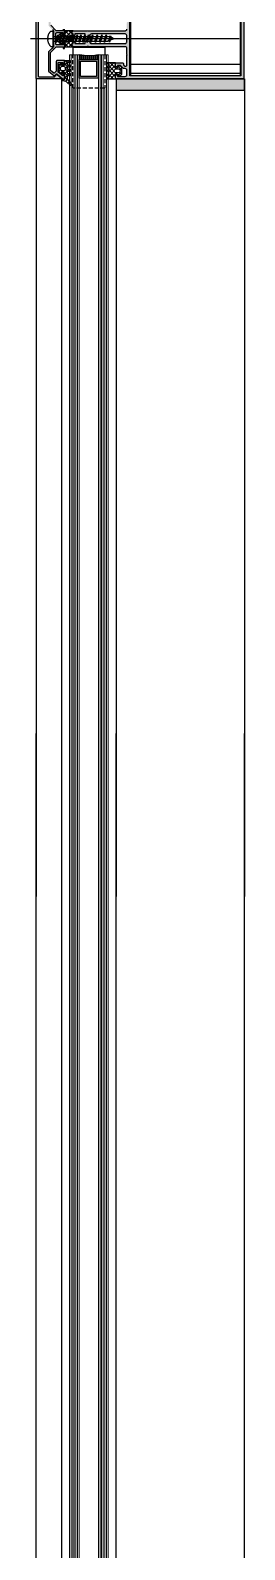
# Model space of a CAD drawing. Header units: millimetres. Extents: x 809 to 8159, y 33 to 4533.
# Drawn here: x 2919.5 to 2932.8, y 3187.3 to 3281.9 of the extents above; entities that cross this region are included whole.
import ezdxf

# ---------------------------------------------------------------- set-up
doc = ezdxf.new("R2010")
doc.units = ezdxf.units.MM
doc.linetypes.add('DASHDOT', pattern=[25.4, 12.7, -6.35, 0, -6.35])
doc.linetypes.add('HIDDEN', pattern=[0.375, 0.25, -0.125])
for name, color, linetype in [('1', 3, 'Continuous'), ('11', 11, 'Continuous'), ('3', 11, 'Continuous'), ('5', 11, 'Continuous'), ('EKSEN', 11, 'Continuous'), ('FITILLER', 240, 'Continuous'), ('GORUNUS-TARAMA', 11, 'Continuous')]:
    doc.layers.add(name, color=color, linetype=linetype)
doc.layers.add('cam', color=5, linetype='Continuous', lineweight=0)

# ---------------------------------------------------------------- blocks, each defined once
blk = doc.blocks.new('ajsdfxcvzx')
h = blk.add_hatch(color=256)
edge = h.paths.add_edge_path()
edge.add_arc((34875.984, -5307.602), 0.05, 90, 180)
edge.add_line((34875.934, -5307.602), (34875.934, -5312.242))
edge.add_arc((34875.984, -5312.242), 0.05, 180, 270)
edge.add_line((34875.984, -5312.292), (34876.937, -5312.292))
edge.add_line((34876.937, -5312.292), (34877.048, -5312.16))
edge.add_arc((34877.087, -5312.192), 0.05, 50, 140, ccw=False)
edge.add_line((34877.119, -5312.154), (34877.397, -5312.387))
edge.add_arc((34877.384, -5312.402), 0.02, -90, 50, ccw=False)
edge.add_line((34877.384, -5312.422), (34875.854, -5312.422))
edge.add_arc((34875.854, -5312.372), 0.05, 180, 270, ccw=False)
edge.add_line((34875.804, -5312.372), (34875.804, -5307.472))
edge.add_arc((34875.854, -5307.472), 0.05, 90, 180, ccw=False)
edge.add_line((34875.854, -5307.422), (34877.384, -5307.422))
edge.add_arc((34877.384, -5307.442), 0.02, -50, 90, ccw=False)
edge.add_line((34877.397, -5307.457), (34877.119, -5307.691))
edge.add_arc((34877.087, -5307.652), 0.05, 220, 310, ccw=False)
edge.add_line((34877.048, -5307.684), (34876.937, -5307.552))
edge.add_line((34876.937, -5307.552), (34875.984, -5307.552))
h = blk.add_hatch(color=256)
edge = h.paths.add_edge_path()
edge.add_line((34877.177, -5308.444), (34877.177, -5307.845))
edge.add_line((34877.177, -5307.845), (34877.457, -5307.61))
edge.add_line((34877.457, -5307.61), (34877.457, -5307.814))
edge.add_line((34877.457, -5307.814), (34877.527, -5307.814))
edge.add_arc((34877.527, -5307.764), 0.05, 270, 360)
edge.add_line((34877.577, -5307.764), (34877.577, -5307.427))
edge.add_line((34877.577, -5307.427), (34877.472, -5307.427))
edge.add_line((34877.472, -5307.427), (34877.116, -5307.726))
edge.add_arc((34877.084, -5307.687), 0.05, 220, 310, ccw=False)
edge.add_line((34877.045, -5307.72), (34876.97, -5307.63))
edge.add_arc((34876.932, -5307.662), 0.05, 40, 130)
edge.add_line((34876.9, -5307.624), (34876.595, -5307.88))
edge.add_arc((34876.627, -5307.918), 0.05, 130, 180)
edge.add_line((34876.577, -5307.918), (34876.577, -5309.098))
edge.add_arc((34876.627, -5309.098), 0.05, 180, 225)
edge.add_line((34876.592, -5309.133), (34876.769, -5309.31))
edge.add_line((34876.769, -5309.31), (34876.811, -5309.31))
edge.add_line((34876.811, -5309.31), (34876.811, -5309.353))
edge.add_line((34876.811, -5309.353), (34876.866, -5309.407))
edge.add_arc((34876.831, -5309.443), 0.05, 0, 45, ccw=False)
edge.add_line((34876.881, -5309.443), (34876.881, -5310.401))
edge.add_arc((34876.831, -5310.401), 0.05, -45, 0, ccw=False)
edge.add_line((34876.866, -5310.437), (34876.811, -5310.492))
edge.add_line((34876.811, -5310.492), (34876.811, -5310.534))
edge.add_line((34876.811, -5310.534), (34876.769, -5310.534))
edge.add_line((34876.769, -5310.534), (34876.592, -5310.711))
edge.add_arc((34876.627, -5310.747), 0.05, 135, 180)
edge.add_line((34876.577, -5310.747), (34876.577, -5311.926))
edge.add_arc((34876.627, -5311.926), 0.05, 180, 230)
edge.add_line((34876.595, -5311.965), (34876.9, -5312.22))
edge.add_arc((34876.932, -5312.182), 0.05, 230, 320)
edge.add_line((34876.97, -5312.214), (34877.045, -5312.125))
edge.add_arc((34877.084, -5312.157), 0.05, 50, 140, ccw=False)
edge.add_line((34877.116, -5312.118), (34877.472, -5312.417))
edge.add_line((34877.472, -5312.417), (34877.577, -5312.417))
edge.add_line((34877.577, -5312.417), (34877.577, -5312.08))
edge.add_arc((34877.527, -5312.08), 0.05, 360, 450)
edge.add_line((34877.527, -5312.03), (34877.457, -5312.03))
edge.add_line((34877.457, -5312.03), (34877.457, -5312.235))
edge.add_line((34877.457, -5312.235), (34877.177, -5312))
edge.add_line((34877.177, -5312), (34877.177, -5311.4))
edge.add_line((34877.177, -5311.4), (34877.457, -5311.4))
edge.add_line((34877.457, -5311.4), (34877.457, -5311.53))
edge.add_line((34877.457, -5311.53), (34877.527, -5311.53))
edge.add_arc((34877.527, -5311.48), 0.05, 270, 360)
edge.add_line((34877.577, -5311.48), (34877.577, -5311.28))
edge.add_line((34877.577, -5311.28), (34877.107, -5311.28))
edge.add_arc((34877.107, -5311.33), 0.05, 90, 180)
edge.add_line((34877.057, -5311.33), (34877.057, -5311.906))
edge.add_arc((34877.007, -5311.906), 0.05, 320, 360, ccw=False)
edge.add_line((34877.045, -5311.938), (34876.955, -5312.045))
edge.add_arc((34876.917, -5312.013), 0.05, 230, 320, ccw=False)
edge.add_line((34876.885, -5312.051), (34876.715, -5311.909))
edge.add_arc((34876.747, -5311.87), 0.05, 180, 230, ccw=False)
edge.add_line((34876.697, -5311.87), (34876.697, -5310.796))
edge.add_arc((34876.747, -5310.796), 0.05, 135, 180, ccw=False)
edge.add_line((34876.712, -5310.761), (34877.036, -5310.437))
edge.add_arc((34877.071, -5310.472), 0.05, 90, 135, ccw=False)
edge.add_line((34877.071, -5310.422), (34877.477, -5310.422))
edge.add_line((34877.477, -5310.422), (34877.477, -5310.522))
edge.add_line((34877.477, -5310.522), (34877.577, -5310.522))
edge.add_line((34877.577, -5310.522), (34877.577, -5310.222))
edge.add_arc((34877.527, -5310.222), 0.05, 360, 450)
edge.add_line((34877.527, -5310.172), (34877.457, -5310.172))
edge.add_line((34877.457, -5310.172), (34877.457, -5310.302))
edge.add_line((34877.457, -5310.302), (34877.081, -5310.302))
edge.add_arc((34877.081, -5310.252), 0.05, 180, 270, ccw=False)
edge.add_line((34877.031, -5310.252), (34877.031, -5309.592))
edge.add_arc((34877.081, -5309.592), 0.05, 90, 180, ccw=False)
edge.add_line((34877.081, -5309.542), (34877.457, -5309.542))
edge.add_line((34877.457, -5309.542), (34877.457, -5309.672))
edge.add_line((34877.457, -5309.672), (34877.527, -5309.672))
edge.add_arc((34877.527, -5309.622), 0.05, 270, 360)
edge.add_line((34877.577, -5309.622), (34877.577, -5309.322))
edge.add_line((34877.577, -5309.322), (34877.477, -5309.322))
edge.add_line((34877.477, -5309.322), (34877.477, -5309.422))
edge.add_line((34877.477, -5309.422), (34877.071, -5309.422))
edge.add_arc((34877.071, -5309.372), 0.05, 225, 270, ccw=False)
edge.add_line((34877.036, -5309.407), (34876.712, -5309.083))
edge.add_arc((34876.747, -5309.048), 0.05, 180, 225, ccw=False)
edge.add_line((34876.697, -5309.048), (34876.697, -5307.974))
edge.add_arc((34876.747, -5307.974), 0.05, 130, 180, ccw=False)
edge.add_line((34876.715, -5307.936), (34876.885, -5307.793))
edge.add_arc((34876.917, -5307.831), 0.05, 40, 130, ccw=False)
edge.add_line((34876.955, -5307.799), (34877.045, -5307.906))
edge.add_arc((34877.007, -5307.939), 0.05, 0, 40, ccw=False)
edge.add_line((34877.057, -5307.939), (34877.057, -5308.514))
edge.add_arc((34877.107, -5308.514), 0.05, 180, 270)
edge.add_line((34877.107, -5308.564), (34877.577, -5308.564))
edge.add_line((34877.577, -5308.564), (34877.577, -5308.364))
edge.add_arc((34877.527, -5308.364), 0.05, 360, 450)
edge.add_line((34877.527, -5308.314), (34877.457, -5308.314))
edge.add_line((34877.457, -5308.314), (34877.457, -5308.444))
edge.add_line((34877.457, -5308.444), (34877.177, -5308.444))
h = blk.add_hatch(color=256)
edge = h.paths.add_edge_path()
edge.add_line((34880.797, -5312.172), (34880.867, -5312.172))
edge.add_line((34880.867, -5312.172), (34880.867, -5312.262))
edge.add_line((34880.867, -5312.262), (34881.347, -5312.262))
edge.add_arc((34881.347, -5312.162), 0.1, -90, 0)
edge.add_line((34881.447, -5312.162), (34881.447, -5311.882))
edge.add_arc((34881.347, -5311.882), 0.1, 0, 90)
edge.add_line((34881.347, -5311.782), (34881.268, -5311.782))
edge.add_arc((34881.268, -5311.732), 0.05, 225, 270, ccw=False)
edge.add_line((34881.232, -5311.767), (34881.062, -5311.597))
edge.add_arc((34881.026, -5311.632), 0.05, 45, 90)
edge.add_line((34881.026, -5311.582), (34880.867, -5311.582))
edge.add_line((34880.867, -5311.582), (34880.867, -5311.672))
edge.add_line((34880.867, -5311.672), (34880.797, -5311.672))
edge.add_arc((34880.797, -5311.622), 0.05, -180, -90, ccw=False)
edge.add_line((34880.747, -5311.622), (34880.747, -5311.422))
edge.add_line((34880.747, -5311.422), (34881.187, -5311.422))
edge.add_arc((34881.187, -5311.472), 0.05, 0, 90, ccw=False)
edge.add_line((34881.237, -5311.472), (34881.237, -5311.539))
edge.add_arc((34881.287, -5311.539), 0.05, 180, 225)
edge.add_line((34881.252, -5311.575), (34881.285, -5311.607))
edge.add_arc((34881.32, -5311.572), 0.05, 225, 270)
edge.add_line((34881.32, -5311.622), (34881.397, -5311.622))
edge.add_arc((34881.397, -5311.572), 0.05, -90, 0)
edge.add_line((34881.447, -5311.572), (34881.447, -5311.322))
edge.add_line((34881.447, -5311.322), (34881.447, -5310.952))
edge.add_line((34881.447, -5310.952), (34881.477, -5310.922))
edge.add_line((34881.477, -5310.922), (34881.447, -5310.892))
edge.add_line((34881.447, -5310.892), (34881.447, -5310.522))
edge.add_arc((34881.356, -5310.514), 0.0919, -5.07053, 90.95505)
edge.add_line((34881.354, -5310.422), (34879.077, -5310.422))
edge.add_arc((34879.057, -5310.422), 0.02, 0, 180)
edge.add_line((34879.037, -5310.422), (34879.017, -5310.422))
edge.add_arc((34878.997, -5310.422), 0.02, 0, 180)
edge.add_line((34878.977, -5310.422), (34878.047, -5310.422))
edge.add_line((34878.047, -5310.422), (34878.047, -5310.282))
edge.add_arc((34878.107, -5310.282), 0.06, 90, 180, ccw=False)
edge.add_line((34878.107, -5310.222), (34878.107, -5310.152))
edge.add_arc((34878.137, -5310.152), 0.03, 90, 180, ccw=False)
edge.add_line((34878.137, -5310.122), (34878.177, -5310.122))
edge.add_arc((34878.177, -5310.152), 0.03, 0, 90, ccw=False)
edge.add_line((34878.207, -5310.152), (34878.207, -5310.222))
edge.add_line((34878.207, -5310.222), (34878.847, -5310.222))
edge.add_line((34878.847, -5310.222), (34878.847, -5309.972))
edge.add_line((34878.847, -5309.972), (34878.897, -5309.922))
edge.add_line((34878.897, -5309.922), (34878.847, -5309.872))
edge.add_line((34878.847, -5309.872), (34878.847, -5309.622))
edge.add_line((34878.847, -5309.622), (34878.207, -5309.622))
edge.add_line((34878.207, -5309.622), (34878.207, -5309.692))
edge.add_arc((34878.177, -5309.692), 0.03, -90, 0, ccw=False)
edge.add_line((34878.177, -5309.722), (34878.137, -5309.722))
edge.add_arc((34878.137, -5309.692), 0.03, -180, -90, ccw=False)
edge.add_line((34878.107, -5309.692), (34878.107, -5309.622))
edge.add_arc((34878.107, -5309.562), 0.06, 180, 270, ccw=False)
edge.add_line((34878.047, -5309.562), (34878.047, -5309.422))
edge.add_line((34878.047, -5309.422), (34878.977, -5309.422))
edge.add_arc((34878.997, -5309.422), 0.02, 180, 360)
edge.add_line((34879.017, -5309.422), (34879.037, -5309.422))
edge.add_arc((34879.057, -5309.422), 0.02, 180, 360)
edge.add_line((34879.077, -5309.422), (34881.354, -5309.422))
edge.add_arc((34881.356, -5309.33), 0.0919, 269.04495, 365.07053)
edge.add_line((34881.447, -5309.322), (34881.447, -5308.952))
edge.add_line((34881.447, -5308.952), (34881.477, -5308.922))
edge.add_line((34881.477, -5308.922), (34881.447, -5308.892))
edge.add_line((34881.447, -5308.892), (34881.447, -5308.522))
edge.add_line((34881.447, -5308.522), (34881.447, -5308.272))
edge.add_arc((34881.397, -5308.272), 0.05, 0, 90)
edge.add_line((34881.397, -5308.222), (34881.32, -5308.222))
edge.add_arc((34881.32, -5308.272), 0.05, 90, 135)
edge.add_line((34881.285, -5308.237), (34881.252, -5308.27))
edge.add_arc((34881.287, -5308.305), 0.05, 135, 180)
edge.add_line((34881.237, -5308.305), (34881.237, -5308.372))
edge.add_arc((34881.187, -5308.372), 0.05, -90, 0, ccw=False)
edge.add_line((34881.187, -5308.422), (34880.747, -5308.422))
edge.add_line((34880.747, -5308.422), (34880.747, -5308.222))
edge.add_arc((34880.797, -5308.222), 0.05, 90, 180, ccw=False)
edge.add_line((34880.797, -5308.172), (34880.867, -5308.172))
edge.add_line((34880.867, -5308.172), (34880.867, -5308.262))
edge.add_line((34880.867, -5308.262), (34881.026, -5308.262))
edge.add_arc((34881.026, -5308.212), 0.05, 270, 315)
edge.add_line((34881.062, -5308.247), (34881.232, -5308.077))
edge.add_arc((34881.268, -5308.112), 0.05, 90, 135, ccw=False)
edge.add_line((34881.268, -5308.062), (34881.347, -5308.062))
edge.add_arc((34881.347, -5307.962), 0.1, -90, 0)
edge.add_line((34881.447, -5307.962), (34881.447, -5307.682))
edge.add_arc((34881.347, -5307.682), 0.1, 0, 90)
edge.add_line((34881.347, -5307.582), (34880.867, -5307.582))
edge.add_line((34880.867, -5307.582), (34880.867, -5307.672))
edge.add_line((34880.867, -5307.672), (34880.797, -5307.672))
edge.add_arc((34880.797, -5307.622), 0.05, -180, -90, ccw=False)
edge.add_line((34880.747, -5307.622), (34880.747, -5307.422))
edge.add_line((34880.747, -5307.422), (34888.74, -5307.422))
edge.add_line((34888.74, -5307.422), (34888.74, -5312.422))
edge.add_line((34888.74, -5312.422), (34880.747, -5312.422))
edge.add_line((34880.747, -5312.422), (34880.747, -5312.222))
edge.add_arc((34880.797, -5312.222), 0.05, 90, 180, ccw=False)
h.paths.add_polyline_path([(34881.64, -5307.624), (34888.54, -5307.624), (34888.54, -5312.224), (34881.64, -5312.224), (34881.64, -5309.924)], flags=16)
edge = h.paths.add_edge_path(flags=16)
edge.add_arc((34879.24, -5310.124), 0.1, 180, 270)
edge.add_line((34879.24, -5310.224), (34881.34, -5310.224))
edge.add_arc((34881.34, -5310.124), 0.1, -90, 0)
edge.add_line((34881.44, -5310.124), (34881.44, -5309.724))
edge.add_arc((34881.34, -5309.724), 0.1, 0, 90)
edge.add_line((34881.34, -5309.624), (34879.24, -5309.624))
edge.add_arc((34879.24, -5309.724), 0.1, 90, 180)
edge.add_line((34879.14, -5309.724), (34879.14, -5310.124))
h = blk.add_hatch()
h.set_pattern_fill('NET', color=256, style=0)
h.set_pattern_definition([(360, (34936.91878, -5303.46426), (0, -0.125), []), (270, (34936.91878, -5303.46426), (-0.125, -1e-17), [])])
h.paths.add_polyline_path([(34878.497, -5311.216), (34879.66, -5311.216), (34879.66, -5310.918), (34879.461, -5310.958), (34879.223, -5310.978), (34878.964, -5310.978), (34878.636, -5310.948), (34878.497, -5310.928)])
at = {"layer": 'FITILLER'}
h = blk.add_hatch(dxfattribs=at)
h.set_pattern_fill('NET', color=256, scale=1.5, angle=45, style=0)
h.set_pattern_definition([(45, (34859.267, -5231.89002), (-0.1325825, 0.1325825), []), (135, (34859.267, -5231.89002), (-0.1325825, -0.1325825), [])])
edge = h.paths.add_edge_path(flags=16)
edge.add_arc((34877.572, -5309.946), 0.1, -90, 0, ccw=False)
edge.add_line((34877.572, -5310.046), (34877.413, -5310.046))
edge.add_arc((34877.413, -5309.946), 0.1, 180, 270, ccw=False)
edge.add_line((34877.313, -5309.946), (34877.313, -5309.896))
edge.add_arc((34877.413, -5309.896), 0.1, 90, 180, ccw=False)
edge.add_line((34877.413, -5309.796), (34877.572, -5309.796))
edge.add_arc((34877.572, -5309.896), 0.1, 0, 90, ccw=False)
edge.add_line((34877.672, -5309.896), (34877.672, -5309.946))
edge = h.paths.add_edge_path()
edge.add_line((34877.588, -5310.421), (34878.105, -5310.421))
edge.add_arc((34878.105, -5310.411), 0.01, 270, 405)
edge.add_line((34878.112, -5310.404), (34878.001, -5310.293))
edge.add_arc((34878.008, -5310.287), 0.00893, 135, 225, ccw=False)
edge.add_line((34878.001, -5310.281), (34878.111, -5310.171))
edge.add_arc((34878.104, -5310.165), 0.00893, 315, 405)
edge.add_line((34878.111, -5310.159), (34878.001, -5310.049))
edge.add_arc((34878.008, -5310.043), 0.00893, 135, 225, ccw=False)
edge.add_line((34878.001, -5310.037), (34878.111, -5309.927))
edge.add_arc((34878.104, -5309.921), 0.00893, 315, 405)
edge.add_line((34878.111, -5309.915), (34878.001, -5309.806))
edge.add_arc((34878.008, -5309.799), 0.00893, 135, 225, ccw=False)
edge.add_line((34878.001, -5309.793), (34878.111, -5309.684))
edge.add_arc((34878.104, -5309.677), 0.00893, 315, 405)
edge.add_line((34878.111, -5309.671), (34878.001, -5309.562))
edge.add_arc((34878.008, -5309.555), 0.00893, 135, 225, ccw=False)
edge.add_line((34878.001, -5309.549), (34878.112, -5309.438))
edge.add_arc((34878.105, -5309.431), 0.01, 315, 450)
edge.add_line((34878.105, -5309.421), (34877.588, -5309.421))
edge.add_line((34877.588, -5309.421), (34877.588, -5309.646))
edge.add_arc((34877.538, -5309.646), 0.05, -90, 0, ccw=False)
edge.add_line((34877.538, -5309.696), (34877.418, -5309.696))
edge.add_line((34877.418, -5309.696), (34877.418, -5309.596))
edge.add_line((34877.418, -5309.596), (34877.368, -5309.596))
edge.add_line((34877.368, -5309.596), (34877.238, -5309.671))
edge.add_arc((34877.263, -5309.714), 0.05, 120, 180)
edge.add_line((34877.213, -5309.714), (34877.213, -5310.128))
edge.add_arc((34877.263, -5310.128), 0.05, 180, 240)
edge.add_line((34877.238, -5310.171), (34877.368, -5310.246))
edge.add_line((34877.368, -5310.246), (34877.418, -5310.246))
edge.add_line((34877.418, -5310.246), (34877.418, -5310.146))
edge.add_line((34877.418, -5310.146), (34877.538, -5310.146))
edge.add_arc((34877.538, -5310.196), 0.05, 0, 90, ccw=False)
edge.add_line((34877.588, -5310.196), (34877.588, -5310.421))
h = blk.add_hatch(dxfattribs=at)
h.set_pattern_fill('NET', color=256, scale=1.5, angle=45, style=0)
h.set_pattern_definition([(45, (34863.16115, -5295.43402), (-0.1325825, 0.1325825), []), (135, (34863.16115, -5295.43402), (-0.1325825, -0.1325825), [])])
edge = h.paths.add_edge_path(flags=16)
edge.add_arc((34877.405, -5311.805), 0.1, 180, 270)
edge.add_line((34877.405, -5311.905), (34877.53, -5311.905))
edge.add_arc((34877.53, -5311.805), 0.1, 270, 360)
edge.add_line((34877.63, -5311.805), (34877.63, -5311.755))
edge.add_arc((34877.53, -5311.755), 0.1, 0, 90)
edge.add_line((34877.53, -5311.655), (34877.405, -5311.655))
edge.add_arc((34877.405, -5311.755), 0.1, 90, 180)
edge.add_line((34877.305, -5311.755), (34877.305, -5311.805))
edge = h.paths.add_edge_path()
edge.add_arc((34877.562, -5312.763), 0.2, 49.76686, 80)
edge.add_line((34877.597, -5312.566), (34877.462, -5312.543))
edge.add_arc((34877.471, -5312.493), 0.05, 195, 260, ccw=False)
edge.add_line((34877.422, -5312.506), (34877.404, -5312.437))
edge.add_line((34877.404, -5312.437), (34877.58, -5312.437))
edge.add_line((34877.58, -5312.437), (34877.58, -5312.055))
edge.add_arc((34877.53, -5312.055), 0.05, 0, 90)
edge.add_line((34877.53, -5312.005), (34877.41, -5312.005))
edge.add_line((34877.41, -5312.005), (34877.41, -5312.105))
edge.add_line((34877.41, -5312.105), (34877.36, -5312.105))
edge.add_line((34877.36, -5312.105), (34877.23, -5312.03))
edge.add_arc((34877.255, -5311.986), 0.05, 180, 240, ccw=False)
edge.add_line((34877.205, -5311.986), (34877.205, -5311.573))
edge.add_arc((34877.255, -5311.573), 0.05, 120, 180, ccw=False)
edge.add_line((34877.23, -5311.53), (34877.36, -5311.455))
edge.add_line((34877.36, -5311.455), (34877.41, -5311.455))
edge.add_line((34877.41, -5311.455), (34877.41, -5311.555))
edge.add_line((34877.41, -5311.555), (34877.53, -5311.555))
edge.add_arc((34877.53, -5311.505), 0.05, 270, 360)
edge.add_line((34877.58, -5311.505), (34877.58, -5311.28))
edge.add_line((34877.58, -5311.28), (34877.93, -5311.28))
edge.add_line((34877.93, -5311.28), (34877.93, -5311.43))
edge.add_line((34877.93, -5311.43), (34877.78, -5311.43))
edge.add_arc((34877.78, -5311.48), 0.05, 90, 180)
edge.add_line((34877.73, -5311.48), (34877.73, -5311.5))
edge.add_arc((34877.78, -5311.5), 0.05, 180, 270)
edge.add_line((34877.78, -5311.55), (34877.93, -5311.55))
edge.add_line((34877.93, -5311.55), (34877.93, -5311.7))
edge.add_line((34877.93, -5311.7), (34877.78, -5311.7))
edge.add_arc((34877.78, -5311.75), 0.05, 90, 180)
edge.add_line((34877.73, -5311.75), (34877.73, -5311.77))
edge.add_arc((34877.78, -5311.77), 0.05, 180, 270)
edge.add_line((34877.78, -5311.82), (34877.93, -5311.82))
edge.add_line((34877.93, -5311.82), (34877.93, -5311.97))
edge.add_line((34877.93, -5311.97), (34877.78, -5311.97))
edge.add_arc((34877.78, -5312.02), 0.05, 90, 180)
edge.add_line((34877.73, -5312.02), (34877.73, -5312.04))
edge.add_arc((34877.78, -5312.04), 0.05, 180, 270)
edge.add_line((34877.78, -5312.09), (34877.93, -5312.09))
edge.add_line((34877.93, -5312.09), (34877.93, -5312.24))
edge.add_line((34877.93, -5312.24), (34877.78, -5312.24))
edge.add_arc((34877.78, -5312.29), 0.05, 90, 180)
edge.add_line((34877.73, -5312.29), (34877.73, -5312.398))
edge.add_arc((34877.78, -5312.398), 0.05, 180, 220)
edge.add_line((34877.742, -5312.43), (34878.009, -5312.749))
edge.add_arc((34877.977, -5312.787), 0.05, -130.23314, 49.76686, ccw=False)
edge.add_line((34877.945, -5312.825), (34877.691, -5312.611))
h = blk.add_hatch(dxfattribs=at)
h.set_pattern_fill('NET', color=256, scale=1.5, angle=45, style=0)
h.set_pattern_definition([(45, (34867.13714, -5299.67554), (-0.1325825, 0.1325825), []), (135, (34867.13714, -5299.67554), (-0.1325825, -0.1325825), [])])
edge = h.paths.add_edge_path(flags=16)
edge.add_arc((34880.769, -5311.897), 0.1, 90, 180, ccw=False)
edge.add_line((34880.769, -5311.797), (34880.927, -5311.797))
edge.add_arc((34880.927, -5311.897), 0.1, 0, 90, ccw=False)
edge.add_line((34881.027, -5311.897), (34881.027, -5311.947))
edge.add_arc((34880.927, -5311.947), 0.1, -90, 0, ccw=False)
edge.add_line((34880.927, -5312.047), (34880.769, -5312.047))
edge.add_arc((34880.769, -5311.947), 0.1, 180, 270, ccw=False)
edge.add_line((34880.669, -5311.947), (34880.669, -5311.897))
edge = h.paths.add_edge_path()
edge.add_line((34880.752, -5311.422), (34880.235, -5311.422))
edge.add_arc((34880.235, -5311.432), 0.01, 90, 225)
edge.add_line((34880.228, -5311.439), (34880.339, -5311.55))
edge.add_arc((34880.333, -5311.556), 0.00893, -45, 45, ccw=False)
edge.add_line((34880.339, -5311.563), (34880.23, -5311.672))
edge.add_arc((34880.236, -5311.678), 0.00893, 135, 225)
edge.add_line((34880.23, -5311.685), (34880.339, -5311.794))
edge.add_arc((34880.333, -5311.8), 0.00893, -45, 45, ccw=False)
edge.add_line((34880.339, -5311.807), (34880.23, -5311.916))
edge.add_arc((34880.236, -5311.922), 0.00893, 135, 225)
edge.add_line((34880.23, -5311.928), (34880.339, -5312.038))
edge.add_arc((34880.333, -5312.044), 0.00893, -45, 45, ccw=False)
edge.add_line((34880.339, -5312.05), (34880.23, -5312.16))
edge.add_arc((34880.236, -5312.166), 0.00893, 135, 225)
edge.add_line((34880.23, -5312.172), (34880.339, -5312.282))
edge.add_arc((34880.333, -5312.288), 0.00893, -45, 45, ccw=False)
edge.add_line((34880.339, -5312.294), (34880.228, -5312.405))
edge.add_arc((34880.235, -5312.412), 0.01, 135, 270)
edge.add_line((34880.235, -5312.422), (34880.752, -5312.422))
edge.add_line((34880.752, -5312.422), (34880.752, -5312.197))
edge.add_arc((34880.802, -5312.197), 0.05, 90, 180, ccw=False)
edge.add_line((34880.802, -5312.147), (34880.922, -5312.147))
edge.add_line((34880.922, -5312.147), (34880.922, -5312.247))
edge.add_line((34880.922, -5312.247), (34880.972, -5312.247))
edge.add_line((34880.972, -5312.247), (34881.102, -5312.172))
edge.add_arc((34881.077, -5312.129), 0.05, 300, 360)
edge.add_line((34881.127, -5312.129), (34881.127, -5311.715))
edge.add_arc((34881.077, -5311.715), 0.05, 0, 60)
edge.add_line((34881.102, -5311.672), (34880.972, -5311.597))
edge.add_line((34880.972, -5311.597), (34880.922, -5311.597))
edge.add_line((34880.922, -5311.597), (34880.922, -5311.697))
edge.add_line((34880.922, -5311.697), (34880.802, -5311.697))
edge.add_arc((34880.802, -5311.647), 0.05, 180, 270, ccw=False)
edge.add_line((34880.752, -5311.647), (34880.752, -5311.422))
h = blk.add_hatch(dxfattribs=at)
h.set_pattern_fill('DOTS', color=256, scale=1.2, angle=-45, style=0)
h.set_pattern_definition([(315, (34786.58186, -5170.86036), (0.079549513, 0.026516504), [0, -0.075])])
h.paths.add_polyline_path([(34880.777, -5312.436), (34880.777, -5313.117), (34888.774, -5313.117), (34888.774, -5312.436)])
at = {"linetype": 'HIDDEN'}
for p, q in [((34878.077, -5313.005), (34878.077, -5310.922)), ((34880.077, -5310.945), (34880.077, -5313.005)), ((34880.077, -5313.005), (34878.077, -5313.005))]:
    blk.add_line(p, q, dxfattribs=at)
blk.add_line((34878.077, -5310.926), (34878.077, -5310.922))
at = {"elevation": 0}
for points in [[(34875.984, -5307.552, 0.414214), (34875.934, -5307.602), (34875.934, -5312.242, 0.414214), (34875.984, -5312.292), (34876.937, -5312.292), (34877.048, -5312.16, -0.414214), (34877.119, -5312.154), (34877.397, -5312.387, -0.700208), (34877.384, -5312.422), (34875.854, -5312.422, -0.414214), (34875.804, -5312.372), (34875.804, -5307.472, -0.414214), (34875.854, -5307.422), (34877.384, -5307.422, -0.700208), (34877.397, -5307.457), (34877.119, -5307.691, -0.414214), (34877.048, -5307.684), (34876.937, -5307.552)], [(34879.14, -5310.124, 0.414214), (34879.24, -5310.224), (34881.34, -5310.224, 0.414214), (34881.44, -5310.124), (34881.44, -5309.724, 0.414214), (34881.34, -5309.624), (34879.24, -5309.624, 0.414214), (34879.14, -5309.724)]]:
    blk.add_lwpolyline(points, format="xyb", close=True, dxfattribs=at)
for points in [[(34876.811, -5309.353), (34876.866, -5309.407, -0.198912), (34876.881, -5309.443), (34876.881, -5310.401, -0.198912), (34876.866, -5310.437), (34876.811, -5310.492), (34876.811, -5310.534), (34876.769, -5310.534), (34876.592, -5310.711, 0.198912), (34876.577, -5310.747), (34876.577, -5311.926, 0.221695), (34876.595, -5311.965), (34876.9, -5312.22, 0.414214), (34876.97, -5312.214), (34877.045, -5312.125, -0.414214), (34877.116, -5312.118), (34877.472, -5312.417), (34877.577, -5312.417), (34877.577, -5312.08, 0.414214), (34877.527, -5312.03), (34877.457, -5312.03), (34877.457, -5312.235), (34877.177, -5312), (34877.177, -5311.4), (34877.457, -5311.4), (34877.457, -5311.53), (34877.527, -5311.53, 0.414214), (34877.577, -5311.48), (34877.577, -5311.28), (34877.107, -5311.28, 0.414214), (34877.057, -5311.33), (34877.057, -5311.906, -0.176327), (34877.045, -5311.938), (34876.955, -5312.045, -0.414214), (34876.885, -5312.051), (34876.715, -5311.909, -0.221695), (34876.697, -5311.87), (34876.697, -5310.796, -0.198912), (34876.712, -5310.761), (34877.036, -5310.437, -0.198912), (34877.071, -5310.422), (34877.477, -5310.422), (34877.477, -5310.522), (34877.577, -5310.522), (34877.577, -5310.222, 0.414214), (34877.527, -5310.172), (34877.457, -5310.172), (34877.457, -5310.302), (34877.081, -5310.302, -0.414214), (34877.031, -5310.252), (34877.031, -5309.592, -0.414214), (34877.081, -5309.542), (34877.457, -5309.542), (34877.457, -5309.672), (34877.527, -5309.672, 0.414214), (34877.577, -5309.622), (34877.577, -5309.322)], [(34877.477, -5309.322), (34877.477, -5309.422), (34877.071, -5309.422, -0.198912), (34877.036, -5309.407), (34876.712, -5309.083, -0.198912)], [(34888.74, -5307.422), (34888.74, -5312.422), (34880.747, -5312.422), (34880.747, -5312.222, -0.414214), (34880.797, -5312.172), (34880.867, -5312.172), (34880.867, -5312.262), (34881.347, -5312.262, 0.414214), (34881.447, -5312.162), (34881.447, -5311.882, 0.414214), (34881.347, -5311.782), (34881.268, -5311.782, -0.198912), (34881.232, -5311.767), (34881.062, -5311.597, 0.198912), (34881.026, -5311.582), (34880.867, -5311.582), (34880.867, -5311.672), (34880.797, -5311.672, -0.414214), (34880.747, -5311.622), (34880.747, -5311.422), (34881.187, -5311.422, -0.414214), (34881.237, -5311.472), (34881.237, -5311.539, 0.198912), (34881.252, -5311.575), (34881.285, -5311.607, 0.198912), (34881.32, -5311.622), (34881.397, -5311.622, 0.414214), (34881.447, -5311.572), (34881.447, -5311.322), (34881.447, -5310.952), (34881.477, -5310.922), (34881.447, -5310.892), (34881.447, -5310.522, 0.445362), (34881.354, -5310.422), (34879.077, -5310.422, 1), (34879.037, -5310.422), (34879.017, -5310.422, 1), (34878.977, -5310.422), (34878.047, -5310.422), (34878.047, -5310.282, -0.414214), (34878.107, -5310.222), (34878.107, -5310.152, -0.414214), (34878.137, -5310.122), (34878.177, -5310.122, -0.414214), (34878.207, -5310.152), (34878.207, -5310.222), (34878.847, -5310.222), (34878.847, -5309.972), (34878.897, -5309.922), (34878.847, -5309.872), (34878.847, -5309.622), (34878.207, -5309.622), (34878.207, -5309.692, -0.414214), (34878.177, -5309.722), (34878.137, -5309.722, -0.414214), (34878.107, -5309.692), (34878.107, -5309.622, -0.414214), (34878.047, -5309.562), (34878.047, -5309.422), (34878.977, -5309.422, 1), (34879.017, -5309.422), (34879.037, -5309.422, 1), (34879.077, -5309.422), (34881.354, -5309.422, 0.445362), (34881.447, -5309.322)]]:
    blk.add_lwpolyline(points, format="xyb", dxfattribs=at)
for points in [[(34881.64, -5307.624), (34888.54, -5307.624), (34888.54, -5312.224), (34881.64, -5312.224), (34881.64, -5309.924)], [(34878.497, -5311.216), (34879.66, -5311.216), (34879.66, -5310.918), (34879.461, -5310.958), (34879.223, -5310.978), (34878.964, -5310.978), (34878.636, -5310.948), (34878.497, -5310.928)], [(34878.473, -5311.222), (34879.66, -5311.222), (34879.66, -5312.368), (34878.473, -5312.368)], [(34878.573, -5311.322), (34879.56, -5311.322), (34879.56, -5312.268), (34878.573, -5312.268)]]:
    blk.add_lwpolyline(points, close=True, dxfattribs=at)
at = {"layer": '1', "linetype": 'DASHDOT', "ltscale": 10}
for p, q in [((34876.715, -5309.447), (34876.865, -5309.447)), ((34876.865, -5310.397), (34876.865, -5309.447)), ((34876.865, -5309.78), (34877.126, -5309.78)), ((34876.865, -5310.064), (34877.025, -5310.064)), ((34877.033, -5309.78), (34877.019, -5309.78)), ((34877.033, -5309.78), (34877.019, -5309.78)), ((34877.023, -5310.064), (34877.025, -5310.064)), ((34877.025, -5310.064), (34877.162, -5309.68)), ((34877.062, -5310.164), (34877.025, -5310.064)), ((34877.032, -5309.78), (34877.033, -5309.78)), ((34877.032, -5309.78), (34877.033, -5309.78)), ((34877.033, -5309.78), (34877.126, -5309.78)), ((34877.062, -5310.164), (34877.162, -5309.68)), ((34877.198, -5309.78), (34877.062, -5310.164)), ((34877.097, -5310.064), (34877.225, -5310.064)), ((34877.162, -5309.68), (34877.198, -5309.78)), ((34877.198, -5309.78), (34877.326, -5309.78)), ((34877.225, -5310.064), (34877.362, -5309.68)), ((34877.262, -5310.164), (34877.225, -5310.064)), ((34877.262, -5310.164), (34877.362, -5309.68)), ((34876.715, -5310.397), (34876.865, -5310.397))]:
    blk.add_line(p, q, dxfattribs=at)
for centre, radius, start, end in [((34877.163, -5309.922), 0.653, 133.31198, 171.59277), ((34876.429, -5309.922), 0.13, 312.68487, 47.31513), ((34877.163, -5309.922), 0.653, 188.40723, 226.68802)]:
    blk.add_arc(centre, radius, start, end, dxfattribs=at)
at = {"layer": '11'}
for p, q in [((34877.398, -5309.78), (34877.262, -5310.164)), ((34877.297, -5310.064), (34877.425, -5310.064)), ((34877.362, -5309.68), (34877.398, -5309.78)), ((34877.398, -5309.78), (34877.526, -5309.78)), ((34877.425, -5310.064), (34877.562, -5309.68)), ((34877.462, -5310.164), (34877.425, -5310.064)), ((34877.462, -5310.164), (34877.562, -5309.68)), ((34877.598, -5309.78), (34877.462, -5310.164)), ((34877.497, -5310.064), (34877.626, -5310.064)), ((34877.562, -5309.68), (34877.598, -5309.78)), ((34877.598, -5309.78), (34877.726, -5309.78)), ((34877.626, -5310.064), (34877.762, -5309.68)), ((34877.662, -5310.164), (34877.626, -5310.064)), ((34877.662, -5310.164), (34877.762, -5309.68)), ((34877.798, -5309.78), (34877.662, -5310.164)), ((34877.697, -5310.064), (34877.826, -5310.064)), ((34877.762, -5309.68), (34877.798, -5309.78)), ((34877.798, -5309.78), (34877.926, -5309.78)), ((34877.826, -5310.064), (34877.962, -5309.68)), ((34877.862, -5310.164), (34877.826, -5310.064)), ((34877.962, -5309.68), (34877.862, -5310.164)), ((34877.862, -5310.164), (34877.998, -5309.78)), ((34877.897, -5310.064), (34878.026, -5310.064)), ((34877.998, -5309.78), (34877.962, -5309.68)), ((34877.998, -5309.78), (34878.126, -5309.78)), ((34878.026, -5310.064), (34878.162, -5309.68)), ((34878.062, -5310.164), (34878.026, -5310.064)), ((34878.062, -5310.164), (34878.162, -5309.68)), ((34878.198, -5309.78), (34878.062, -5310.164)), ((34878.198, -5309.78), (34878.062, -5310.164)), ((34878.097, -5310.064), (34878.226, -5310.064)), ((34878.162, -5309.68), (34878.198, -5309.78)), ((34878.198, -5309.78), (34878.326, -5309.78)), ((34878.226, -5310.064), (34878.362, -5309.68)), ((34878.262, -5310.164), (34878.226, -5310.064)), ((34878.262, -5310.164), (34878.362, -5309.68)), ((34878.398, -5309.78), (34878.262, -5310.164)), ((34878.297, -5310.064), (34878.455, -5310.064)), ((34878.362, -5309.68), (34878.398, -5309.78)), ((34878.398, -5309.78), (34878.556, -5309.78)), ((34878.455, -5310.064), (34878.592, -5309.68)), ((34878.492, -5310.164), (34878.455, -5310.064)), ((34878.492, -5310.164), (34878.592, -5309.68)), ((34878.628, -5309.78), (34878.492, -5310.164)), ((34878.527, -5310.064), (34878.695, -5310.064)), ((34878.592, -5309.68), (34878.628, -5309.78)), ((34878.628, -5309.78), (34878.796, -5309.78)), ((34878.695, -5310.064), (34878.831, -5309.68)), ((34878.731, -5310.164), (34878.695, -5310.064)), ((34878.731, -5310.164), (34878.831, -5309.68)), ((34878.868, -5309.78), (34878.731, -5310.164)), ((34878.868, -5309.78), (34878.731, -5310.164)), ((34878.767, -5310.064), (34878.934, -5310.064)), ((34878.831, -5309.68), (34878.868, -5309.78)), ((34878.868, -5309.78), (34879.035, -5309.78)), ((34878.934, -5310.064), (34879.071, -5309.68)), ((34878.971, -5310.164), (34878.934, -5310.064)), ((34878.971, -5310.164), (34879.071, -5309.68)), ((34879.107, -5309.78), (34878.971, -5310.164)), ((34879.107, -5309.78), (34878.971, -5310.164)), ((34879.006, -5310.064), (34879.174, -5310.064)), ((34879.071, -5309.68), (34879.107, -5309.78)), ((34879.107, -5309.78), (34879.275, -5309.78)), ((34879.174, -5310.064), (34879.311, -5309.68)), ((34879.211, -5310.164), (34879.174, -5310.064)), ((34879.211, -5310.164), (34879.311, -5309.68)), ((34879.347, -5309.78), (34879.211, -5310.164)), ((34879.347, -5309.78), (34879.211, -5310.164)), ((34879.246, -5310.064), (34879.46, -5310.064)), ((34879.311, -5309.68), (34879.347, -5309.78)), ((34879.347, -5309.78), (34879.561, -5309.78)), ((34879.46, -5310.064), (34879.596, -5309.68)), ((34879.496, -5310.164), (34879.46, -5310.064)), ((34879.496, -5310.164), (34879.596, -5309.68)), ((34879.632, -5309.78), (34879.496, -5310.164)), ((34879.632, -5309.78), (34879.496, -5310.164)), ((34879.531, -5310.064), (34879.745, -5310.064)), ((34879.596, -5309.68), (34879.632, -5309.78)), ((34879.632, -5309.78), (34879.846, -5309.78)), ((34879.745, -5310.064), (34879.881, -5309.68)), ((34879.781, -5310.164), (34879.745, -5310.064)), ((34879.781, -5310.164), (34879.881, -5309.68)), ((34879.918, -5309.78), (34879.781, -5310.164)), ((34879.918, -5309.78), (34879.781, -5310.164)), ((34879.817, -5310.064), (34880.03, -5310.064)), ((34879.881, -5309.68), (34879.918, -5309.78)), ((34879.918, -5309.78), (34880.131, -5309.78)), ((34880.03, -5310.064), (34880.167, -5309.68)), ((34880.067, -5310.164), (34880.03, -5310.064)), ((34880.067, -5310.164), (34880.167, -5309.68)), ((34880.203, -5309.78), (34880.067, -5310.164)), ((34880.203, -5309.78), (34880.067, -5310.164)), ((34880.102, -5310.064), (34880.251, -5310.064)), ((34880.167, -5309.68), (34880.203, -5309.78)), ((34880.203, -5309.78), (34880.351, -5309.78)), ((34880.324, -5310.04), (34880.258, -5310.063)), ((34880.324, -5310.04), (34880.433, -5309.734)), ((34880.361, -5310.14), (34880.324, -5310.04)), ((34880.408, -5309.804), (34880.359, -5309.782)), ((34880.361, -5310.14), (34880.433, -5309.734)), ((34880.469, -5309.834), (34880.361, -5310.14)), ((34880.665, -5309.922), (34880.406, -5310.012)), ((34880.433, -5309.734), (34880.469, -5309.834)), ((34880.665, -5309.922), (34880.469, -5309.832))]:
    blk.add_line(p, q, dxfattribs=at)
for centre, start, end in [((34880.251, -5310.044), 270, 289.11162), ((34880.351, -5309.8), 65.32512, 90)]:
    blk.add_arc(centre, 0.02, start, end, dxfattribs=at)
at = {"layer": '3'}
for p, q in [((34878.077, -5310.465), (34878.077, -5310.922)), ((34880.077, -5310.465), (34878.077, -5310.465)), ((34880.077, -5310.465), (34880.077, -5310.922))]:
    blk.add_line(p, q, dxfattribs=at)
at = {"layer": '5'}
for p, q in [((34875.804, -5312.422), (34875.804, -5363.335)), ((34877.397, -5363.335), (34877.397, -5312.408)), ((34880.777, -5312.422), (34880.777, -5363.335)), ((34888.777, -5312.422), (34888.777, -5363.335)), ((34875.804, -5495.623), (34875.804, -5353.193)), ((34877.397, -5495.623), (34877.397, -5353.193)), ((34880.777, -5495.623), (34880.777, -5353.193)), ((34888.777, -5495.623), (34888.777, -5353.193))]:
    blk.add_line(p, q, dxfattribs=at)
at = {"layer": 'cam'}
for p, q in [((34877.877, -5363.335), (34877.877, -5310.922)), ((34877.877, -5310.922), (34878.477, -5310.922)), ((34877.977, -5363.335), (34877.977, -5310.922)), ((34878.177, -5363.335), (34878.177, -5310.922)), ((34878.277, -5363.335), (34878.277, -5310.922)), ((34878.377, -5363.335), (34878.377, -5310.922)), ((34878.477, -5363.335), (34878.477, -5310.922)), ((34879.677, -5363.335), (34879.677, -5310.922)), ((34879.677, -5310.922), (34880.277, -5310.922)), ((34879.777, -5363.335), (34879.777, -5310.922)), ((34879.877, -5363.335), (34879.877, -5310.922)), ((34879.977, -5363.335), (34879.977, -5310.922)), ((34880.177, -5363.335), (34880.177, -5310.922)), ((34880.277, -5363.335), (34880.277, -5310.922)), ((34878.077, -5363.335), (34878.077, -5313.047)), ((34880.077, -5363.335), (34880.077, -5313.042)), ((34877.877, -5353.193), (34877.877, -5497.123)), ((34877.977, -5353.193), (34877.977, -5497.123)), ((34878.077, -5353.193), (34878.077, -5494.978)), ((34878.177, -5353.193), (34878.177, -5497.123)), ((34878.277, -5353.193), (34878.277, -5497.123)), ((34878.377, -5353.193), (34878.377, -5497.123)), ((34878.477, -5353.193), (34878.477, -5497.123)), ((34879.677, -5353.193), (34879.677, -5497.123)), ((34879.777, -5353.193), (34879.777, -5497.123)), ((34879.877, -5353.193), (34879.877, -5497.123)), ((34879.977, -5353.193), (34879.977, -5497.123)), ((34880.077, -5353.193), (34880.077, -5494.969)), ((34880.177, -5353.193), (34880.177, -5497.123)), ((34880.277, -5353.193), (34880.277, -5497.123))]:
    blk.add_line(p, q, dxfattribs=at)
at = {"layer": 'EKSEN', "linetype": 'DASHDOT', "ltscale": 5}
blk.add_line((34888.441, -5309.922), (34875.445, -5309.922), dxfattribs=at)
at = {"layer": 'FITILLER', "elevation": 0}
for points in [[(34877.588, -5310.421), (34878.105, -5310.421, 0.668179), (34878.112, -5310.404), (34878.001, -5310.293, -0.414214), (34878.001, -5310.281), (34878.111, -5310.171, 0.414214), (34878.111, -5310.159), (34878.001, -5310.049, -0.414214), (34878.001, -5310.037), (34878.111, -5309.927, 0.414214), (34878.111, -5309.915), (34878.001, -5309.806, -0.414214), (34878.001, -5309.793), (34878.111, -5309.684, 0.414214), (34878.111, -5309.671), (34878.001, -5309.562, -0.414214), (34878.001, -5309.549), (34878.112, -5309.438, 0.668179), (34878.105, -5309.421), (34877.588, -5309.421), (34877.588, -5309.646, -0.414214), (34877.538, -5309.696), (34877.418, -5309.696), (34877.418, -5309.596), (34877.368, -5309.596), (34877.238, -5309.671, 0.267949), (34877.213, -5309.714), (34877.213, -5310.128, 0.267949), (34877.238, -5310.171), (34877.368, -5310.246), (34877.418, -5310.246), (34877.418, -5310.146), (34877.538, -5310.146, -0.414214), (34877.588, -5310.196)], [(34877.672, -5309.946, -0.414214), (34877.572, -5310.046), (34877.413, -5310.046, -0.414214), (34877.313, -5309.946), (34877.313, -5309.896, -0.414214), (34877.413, -5309.796), (34877.572, -5309.796, -0.414214), (34877.672, -5309.896)], [(34877.691, -5312.611, 0.132688), (34877.597, -5312.566), (34877.462, -5312.543, -0.291473), (34877.422, -5312.506), (34877.404, -5312.437), (34877.58, -5312.437), (34877.58, -5312.055, 0.414214), (34877.53, -5312.005), (34877.41, -5312.005), (34877.41, -5312.105), (34877.36, -5312.105), (34877.23, -5312.03, -0.267949), (34877.205, -5311.986), (34877.205, -5311.573, -0.267949), (34877.23, -5311.53), (34877.36, -5311.455), (34877.41, -5311.455), (34877.41, -5311.555), (34877.53, -5311.555, 0.414214), (34877.58, -5311.505), (34877.58, -5311.28), (34877.93, -5311.28), (34877.93, -5311.43), (34877.78, -5311.43, 0.414214), (34877.73, -5311.48), (34877.73, -5311.5, 0.414214), (34877.78, -5311.55), (34877.93, -5311.55), (34877.93, -5311.7), (34877.78, -5311.7, 0.414214), (34877.73, -5311.75), (34877.73, -5311.77, 0.414214), (34877.78, -5311.82), (34877.93, -5311.82), (34877.93, -5311.97), (34877.78, -5311.97, 0.414214), (34877.73, -5312.02), (34877.73, -5312.04, 0.414214), (34877.78, -5312.09), (34877.93, -5312.09), (34877.93, -5312.24), (34877.78, -5312.24, 0.414214), (34877.73, -5312.29), (34877.73, -5312.398, 0.176327), (34877.742, -5312.43), (34878.009, -5312.749, -1), (34877.945, -5312.825)], [(34877.305, -5311.805, 0.414214), (34877.405, -5311.905), (34877.53, -5311.905, 0.414214), (34877.63, -5311.805), (34877.63, -5311.755, 0.414214), (34877.53, -5311.655), (34877.405, -5311.655, 0.414214), (34877.305, -5311.755)], [(34880.752, -5311.422), (34880.235, -5311.422, 0.668179), (34880.228, -5311.439), (34880.339, -5311.55, -0.414214), (34880.339, -5311.563), (34880.23, -5311.672, 0.414214), (34880.23, -5311.685), (34880.339, -5311.794, -0.414214), (34880.339, -5311.807), (34880.23, -5311.916, 0.414214), (34880.23, -5311.928), (34880.339, -5312.038, -0.414214), (34880.339, -5312.05), (34880.23, -5312.16, 0.414214), (34880.23, -5312.172), (34880.339, -5312.282, -0.414214), (34880.339, -5312.294), (34880.228, -5312.405, 0.668179), (34880.235, -5312.422), (34880.752, -5312.422), (34880.752, -5312.197, -0.414214), (34880.802, -5312.147), (34880.922, -5312.147), (34880.922, -5312.247), (34880.972, -5312.247), (34881.102, -5312.172, 0.267949), (34881.127, -5312.129), (34881.127, -5311.715, 0.267949), (34881.102, -5311.672), (34880.972, -5311.597), (34880.922, -5311.597), (34880.922, -5311.697), (34880.802, -5311.697, -0.414214), (34880.752, -5311.647)], [(34880.669, -5311.897, -0.414214), (34880.769, -5311.797), (34880.927, -5311.797, -0.414214), (34881.027, -5311.897), (34881.027, -5311.947, -0.414214), (34880.927, -5312.047), (34880.769, -5312.047, -0.414214), (34880.669, -5311.947)]]:
    blk.add_lwpolyline(points, format="xyb", close=True, dxfattribs=at)
blk.add_lwpolyline([(34880.777, -5312.436), (34880.777, -5313.117), (34888.774, -5313.117), (34888.774, -5312.436)], close=True, dxfattribs=at)
at = {"layer": 'GORUNUS-TARAMA'}
for p, q in [((34881.698, -5312.207), (34881.698, -5307.638)), ((34888.532, -5312.207), (34888.532, -5307.638)), ((34881.698, -5311.506), (34888.532, -5311.506)), ((34881.698, -5312.064), (34888.532, -5312.064)), ((34881.698, -5312.207), (34888.532, -5312.207))]:
    blk.add_line(p, q, dxfattribs=at)

msp = doc.modelspace()

# ---------------------------------------------------------------- block references
at = {"layer": 'GORUNUS-TARAMA'}
msp.add_blockref('ajsdfxcvzx', (-31955.956, 8591.274), dxfattribs=at)

doc.saveas('drawing.dxf')
